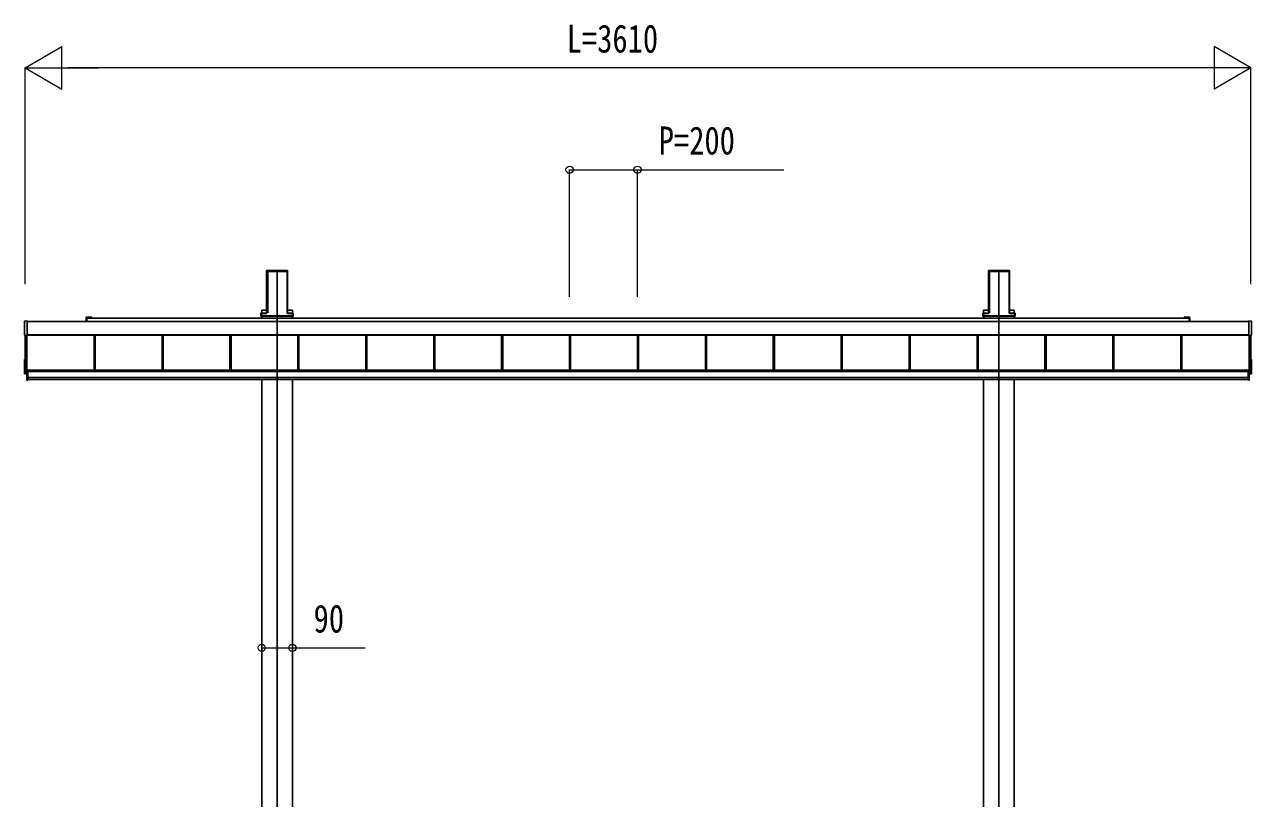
# Model space of a CAD drawing. Units: millimetres, scale not verified. Extents: x -10512 to 10512, y -7425 to 7425.
# Drawn here: x -2731 to 882, y -2495 to -218 of the extents above; entities that cross this region are included whole.
import ezdxf
from ezdxf.enums import TextEntityAlignment as Align

# ---------------------------------------------------------------- set-up
doc = ezdxf.new("R2010")
doc.units = ezdxf.units.MM
doc.header["$LTSCALE"] = 30
doc.layers.add('0-3_YKK_12', color=2, linetype='Continuous')
doc.layers.add('0-4_YKK_A1', color=4, linetype='Continuous')
doc.layers.add('0-5_YKK_D', color=6, linetype='Continuous', lineweight=18)
doc.styles.add('ＭＳ ゴシック', font='')
doc.styles.get('ＭＳ ゴシック').set_extended_font_data('MS Gothic')

msp = doc.modelspace()

# ---------------------------------------------------------------- linework, layer by layer
at = {"layer": '0-3_YKK_12'}
for p, q in [((-1987.59, -4212.5), (-1987.59, -942.28)), ((138.41, -4212.5), (138.41, -942.28))]:
    msp.add_line(p, q, dxfattribs=at)
at = {"layer": '0-4_YKK_A1'}
for p, q in [((-2018.84, -947.63), (-2018.84, -1064.3)), ((-2018.48, -941.78), (-2018.83, -947.28)), ((-2018.04, -942.25), (-2018.48, -941.78)), ((-2017.98, -941.31), (-2015.94, -941.31)), ((-2017.98, -941.31), (-2017.54, -941.78)), ((-2017.96, -1058.25), (-2017.96, -943.13)), ((-2017.47, -942.8), (-2017.47, -1057.93)), ((-2015.63, -941.64), (-2015.94, -941.31)), ((-2015.63, -941.64), (-1959.55, -941.64)), ((-2015.09, -944.78), (-1960.09, -944.78)), ((-2015.09, -1066.14), (-2015.09, -944.78)), ((-1959.55, -941.64), (-1959.24, -941.31)), ((-1959.24, -941.31), (-1957.2, -941.31)), ((-1957.72, -1057.93), (-1957.72, -942.8)), ((-1957.64, -941.78), (-1957.2, -941.31)), ((-1957.22, -943.13), (-1957.22, -1058.25)), ((-1956.7, -941.78), (-1957.14, -942.25)), ((-1956.7, -941.78), (-1956.36, -947.28)), ((-1956.34, -947.63), (-1956.34, -1064.3)), ((107.16, -947.63), (107.16, -1064.3)), ((107.52, -941.78), (107.17, -947.28)), ((107.96, -942.25), (107.52, -941.78)), ((108.02, -941.31), (110.06, -941.31)), ((108.02, -941.31), (108.46, -941.78)), ((108.04, -1058.25), (108.04, -943.13)), ((108.53, -942.8), (108.53, -1057.93)), ((110.37, -941.64), (110.06, -941.31)), ((110.37, -941.64), (166.45, -941.64)), ((110.91, -944.78), (165.91, -944.78)), ((110.91, -1066.14), (110.91, -944.78)), ((166.45, -941.64), (166.76, -941.31)), ((166.76, -941.31), (168.8, -941.31)), ((168.28, -1057.93), (168.28, -942.8)), ((168.36, -941.78), (168.8, -941.31)), ((168.78, -943.13), (168.78, -1058.25)), ((169.3, -941.78), (168.86, -942.25)), ((169.3, -941.78), (169.64, -947.28)), ((169.66, -947.63), (169.66, -1064.3)), ((-2550.09, -1091.2), (-2550.09, -1081.23)), ((-2547.59, -1078.73), (-2540.05, -1078.73)), ((-2547.59, -1081.23), (684.66, -1081.23)), ((-2547.59, -1081.53), (-2547.59, -1091.2)), ((-2533.84, -1081.23), (-2547.29, -1081.23)), ((-2539.13, -1078.73), (-2533.84, -1078.73)), ((-2035.46, -1075.05), (-2035.46, -1075.55)), ((-2035.46, -1075.55), (-2035, -1075.55)), ((-2035, -1075.05), (-2035, -1068.17)), ((-2033, -1075.05), (-2035, -1075.05)), ((-2033, -1075.55), (-2035, -1075.55)), ((-2034.99, -1075.05), (-2034.99, -1075.55)), ((-2034.96, -1067.2), (-2019.95, -1067.2)), ((-2033, -1068.26), (-2033, -1075.05)), ((-2019.43, -1068.26), (-2033, -1068.26)), ((-2033, -1075.05), (-1942.18, -1075.05)), ((-2033, -1075.05), (-2033, -1075.55)), ((-2033, -1075.55), (-1942.18, -1075.55)), ((-2032.79, -1057.87), (-2018.84, -1057.87)), ((-2032.79, -1067.2), (-2032.79, -1057.87)), ((-2032.79, -1081.23), (-2032.79, -1075.55)), ((-2032.59, -1075.55), (-2032.59, -1081.23)), ((-2031.59, -1075.21), (-1943.59, -1075.21)), ((-2018.86, -1064.66), (-2018.95, -1066.27)), ((-2018.43, -1066.82), (-2018.05, -1060.73)), ((-2017.56, -1060.76), (-2017.93, -1066.85)), ((-1957.25, -1066.85), (-1957.63, -1060.76)), ((-1957.13, -1060.73), (-1956.75, -1066.82)), ((-1942.39, -1057.87), (-1956.34, -1057.87)), ((-1956.33, -1064.66), (-1956.23, -1066.27)), ((-1955.76, -1067.76), (-1942.18, -1067.76)), ((-1942.18, -1068.26), (-1955.76, -1068.26)), ((-1955.23, -1067.2), (-1940.22, -1067.2)), ((-1942.59, -1075.55), (-1942.59, -1081.23)), ((-1942.39, -1067.2), (-1942.39, -1057.87)), ((-1942.39, -1081.23), (-1942.39, -1075.55)), ((-1942.18, -1067.76), (-1942.18, -1068.26)), ((-1942.18, -1075.05), (-1942.18, -1068.26)), ((-1940.19, -1075.05), (-1942.18, -1075.05)), ((-1942.18, -1075.05), (-1942.18, -1075.55)), ((-1940.19, -1075.55), (-1942.18, -1075.55)), ((-1940.19, -1068.17), (-1940.19, -1075.05)), ((-1940.19, -1075.05), (-1940.19, -1075.55)), ((-1939.72, -1075.55), (-1940.19, -1075.55)), ((-1939.72, -1075.05), (-1939.72, -1075.55)), ((90.54, -1075.05), (90.54, -1075.55)), ((90.54, -1075.55), (91, -1075.55)), ((91, -1075.05), (91, -1068.17)), ((93, -1075.05), (91, -1075.05)), ((93, -1075.55), (91, -1075.55)), ((91.01, -1075.05), (91.01, -1075.55)), ((91.04, -1067.2), (106.05, -1067.2)), ((93, -1068.26), (93, -1075.05)), ((106.57, -1068.26), (93, -1068.26)), ((93, -1075.05), (183.82, -1075.05)), ((93, -1075.05), (93, -1075.55)), ((93, -1075.55), (183.82, -1075.55)), ((93.21, -1057.87), (107.16, -1057.87)), ((93.21, -1067.2), (93.21, -1057.87)), ((93.21, -1081.23), (93.21, -1075.55)), ((93.41, -1075.55), (93.41, -1081.23)), ((94.41, -1075.21), (182.41, -1075.21)), ((107.14, -1064.66), (107.05, -1066.27)), ((107.57, -1066.82), (107.95, -1060.73)), ((108.44, -1060.76), (108.07, -1066.85)), ((168.75, -1066.85), (168.37, -1060.76)), ((168.87, -1060.73), (169.25, -1066.82)), ((183.61, -1057.87), (169.66, -1057.87)), ((169.67, -1064.66), (169.77, -1066.27)), ((170.24, -1067.76), (183.82, -1067.76)), ((183.82, -1068.26), (170.24, -1068.26)), ((170.77, -1067.2), (185.78, -1067.2)), ((183.41, -1075.55), (183.41, -1081.23)), ((183.61, -1067.2), (183.61, -1057.87)), ((183.61, -1081.23), (183.61, -1075.55)), ((183.82, -1067.76), (183.82, -1068.26)), ((183.82, -1075.05), (183.82, -1068.26)), ((185.81, -1075.05), (183.82, -1075.05)), ((183.82, -1075.05), (183.82, -1075.55)), ((185.81, -1075.55), (183.82, -1075.55)), ((185.81, -1068.17), (185.81, -1075.05)), ((185.81, -1075.05), (185.81, -1075.55)), ((186.28, -1075.55), (185.81, -1075.55)), ((186.28, -1075.05), (186.28, -1075.55)), ((689.95, -1078.73), (684.66, -1078.73)), ((684.66, -1081.23), (698.11, -1081.23)), ((698.41, -1078.73), (690.87, -1078.73)), ((698.41, -1081.53), (698.41, -1091.2)), ((700.91, -1091.2), (700.91, -1081.23)), ((-2731.09, -1131.64), (-2731.09, -1090.62)), ((-2723.09, -1091.2), (873.91, -1091.2)), ((881.91, -1131.64), (881.91, -1090.62)), ((-2723.09, -1132.91), (-2730.62, -1132.45)), ((-2729.59, -1244.44), (-2729.59, -1132.51)), ((-2724.59, -1262.47), (-2724.59, -1132.82)), ((-2723.09, -1131.14), (873.91, -1131.14)), ((-2723.09, -1131.38), (873.91, -1131.38)), ((-2723.09, -1132.41), (-2723.09, -1132.91)), ((-2526.09, -1235.2), (-2526.09, -1131.38)), ((-2525.69, -1235.2), (-2525.69, -1131.38)), ((-2523.09, -1235.2), (-2523.09, -1131.38)), ((-2326.09, -1235.2), (-2326.09, -1131.38)), ((-2323.49, -1235.2), (-2323.49, -1131.38)), ((-2323.09, -1235.2), (-2323.09, -1131.38)), ((-2126.09, -1235.2), (-2126.09, -1131.38)), ((-2123.49, -1235.2), (-2123.49, -1131.38)), ((-2123.09, -1235.2), (-2123.09, -1131.38)), ((-1926.09, -1235.2), (-1926.09, -1131.38)), ((-1923.49, -1235.2), (-1923.49, -1131.38)), ((-1923.09, -1235.2), (-1923.09, -1131.38)), ((-1726.09, -1235.2), (-1726.09, -1131.38)), ((-1723.49, -1235.2), (-1723.49, -1131.38)), ((-1723.09, -1235.2), (-1723.09, -1131.38)), ((-1526.09, -1235.2), (-1526.09, -1131.38)), ((-1523.49, -1235.2), (-1523.49, -1131.38)), ((-1523.09, -1235.2), (-1523.09, -1131.38)), ((-1326.09, -1235.2), (-1326.09, -1131.38)), ((-1323.49, -1235.2), (-1323.49, -1131.38)), ((-1323.09, -1235.2), (-1323.09, -1131.38)), ((-1126.09, -1235.2), (-1126.09, -1131.38)), ((-1123.49, -1235.2), (-1123.49, -1131.38)), ((-1123.09, -1235.2), (-1123.09, -1131.38)), ((-926.09, -1235.2), (-926.09, -1131.38)), ((-923.49, -1235.2), (-923.49, -1131.38)), ((-923.09, -1235.2), (-923.09, -1131.38)), ((-726.09, -1235.2), (-726.09, -1131.38)), ((-723.49, -1235.2), (-723.49, -1131.38)), ((-723.09, -1235.2), (-723.09, -1131.38)), ((-526.09, -1235.2), (-526.09, -1131.38)), ((-523.49, -1235.2), (-523.49, -1131.38)), ((-523.09, -1235.2), (-523.09, -1131.38)), ((-326.09, -1235.2), (-326.09, -1131.38)), ((-323.49, -1235.2), (-323.49, -1131.38)), ((-323.09, -1235.2), (-323.09, -1131.38)), ((-126.09, -1235.2), (-126.09, -1131.38)), ((-123.49, -1235.2), (-123.49, -1131.38)), ((-123.09, -1235.2), (-123.09, -1131.38)), ((73.91, -1235.2), (73.91, -1131.38)), ((76.51, -1235.2), (76.51, -1131.38)), ((76.91, -1235.2), (76.91, -1131.38)), ((273.91, -1235.2), (273.91, -1131.38)), ((276.51, -1235.2), (276.51, -1131.38)), ((276.91, -1235.2), (276.91, -1131.38)), ((473.91, -1235.2), (473.91, -1131.38)), ((476.51, -1235.2), (476.51, -1131.38)), ((476.91, -1235.2), (476.91, -1131.38)), ((673.91, -1235.2), (673.91, -1131.38)), ((676.51, -1235.2), (676.51, -1131.38)), ((676.91, -1235.2), (676.91, -1131.38)), ((873.91, -1132.41), (873.91, -1132.91)), ((873.91, -1132.91), (881.44, -1132.45)), ((875.41, -1262.47), (875.41, -1132.82)), ((880.41, -1244.44), (880.41, -1132.51)), ((-2731.09, -1244.82), (-2731.09, -1203.79)), ((-2730.62, -1203.3), (-2729.59, -1203.23)), ((881.44, -1203.3), (880.41, -1203.23)), ((881.91, -1244.82), (881.91, -1203.79)), ((-2724.59, -1245.99), (-2730.62, -1245.63)), ((-2729.59, -1244.44), (-2724.59, -1244.44)), ((-2724.59, -1234.94), (-2721.09, -1234.94)), ((-2721.09, -1257.38), (-2724.59, -1257.38)), ((-2724.59, -1264), (-2721.09, -1264)), ((-2721.09, -1235.2), (871.91, -1235.2)), ((-2721.09, -1237.21), (871.91, -1237.21)), ((-2721.09, -1239.01), (871.91, -1239.01)), ((-2721.09, -1239.01), (871.91, -1239.01)), ((-2721.09, -1255.98), (871.91, -1255.98)), ((-2721.09, -1262.47), (871.91, -1262.47)), ((-2032.79, -4012.5), (-2032.79, -1262.47)), ((-1942.39, -4012.5), (-1942.39, -1262.47)), ((93.21, -4012.5), (93.21, -1262.47)), ((183.61, -4012.5), (183.61, -1262.47)), ((875.41, -1234.94), (871.91, -1234.94)), ((875.41, -1257.38), (871.91, -1257.38)), ((875.41, -1264), (871.91, -1264)), ((880.41, -1244.44), (875.41, -1244.44)), ((875.41, -1245.99), (881.44, -1245.63))]:
    msp.add_line(p, q, dxfattribs=at)
for points in [[(-2035.46, -1067.7), (-2035.46, -1075.05), (-2035, -1075.05)], [(-2033, -1068.26), (-2033, -1067.76), (-2019.43, -1067.76)], [(-1939.72, -1067.7), (-1939.72, -1075.05), (-1940.19, -1075.05)], [(90.54, -1067.7), (90.54, -1075.05), (91, -1075.05)], [(93, -1068.26), (93, -1067.76), (106.57, -1067.76)], [(186.28, -1067.7), (186.28, -1075.05), (185.81, -1075.05)], [(-2730.62, -1090.12), (-2723.09, -1089.66), (-2723.09, -1090.16), (-2723.09, -1132.41)], [(881.44, -1090.12), (873.91, -1089.66), (873.91, -1090.16), (873.91, -1132.41)], [(-2724.59, -1234.94), (-2724.59, -1257.38), (-2724.59, -1264)], [(-2721.59, -1234.94), (-2721.59, -1257.38), (-2721.59, -1264)], [(-2721.09, -1234.94), (-2721.09, -1257.38), (-2721.09, -1264)], [(871.91, -1234.94), (871.91, -1257.38), (871.91, -1264)], [(872.41, -1234.94), (872.41, -1257.38), (872.41, -1264)], [(875.41, -1234.94), (875.41, -1257.38), (875.41, -1264)]]:
    msp.add_lwpolyline(points, dxfattribs=at)
for centre, radius, start, end in [((-2547.59, -1081.23), 2.5, 90, 180), ((-2547.29, -1081.53), 0.3, 90, 180), ((-2540.05, -1078.93), 0.2, 23.57818, 90), ((-2539.59, -1078.73), 0.3, 203.57818, 336.42182), ((-2539.13, -1078.93), 0.2, 90, 156.42182), ((-2533.84, -1079.98), 1.25, 270, 90), ((-2034.5, -1068.17), 0.501, 90.24971, 179.75029), ((-1940.69, -1068.17), 0.501, 0.24971, 89.75029), ((91.5, -1068.17), 0.501, 90.24971, 179.75029), ((185.31, -1068.17), 0.501, 0.24971, 89.75029), ((684.66, -1079.98), 1.25, 90, 270), ((689.95, -1078.93), 0.2, 23.57818, 90), ((690.41, -1078.73), 0.3, 203.57818, 336.42182), ((690.87, -1078.93), 0.2, 90, 156.42182), ((698.11, -1081.53), 0.3, 0, 90), ((698.41, -1081.23), 2.5, 0, 90), ((-2730.6, -1090.62), 0.497, 93.16944, 179.94772), ((881.41, -1090.62), 0.497, 0.05228, 86.83056), ((-2730.22, -1131.68), 0.873, 177.74142, 242.53793), ((881.04, -1131.68), 0.873, 297.46207, 2.25858), ((-2730.6, -1203.79), 0.497, 93.16944, 179.94772), ((881.41, -1203.79), 0.497, 0.05228, 86.83056), ((-2730.22, -1244.85), 0.873, 177.74142, 242.53793), ((881.04, -1244.85), 0.873, 297.46207, 2.25858)]:
    msp.add_arc(centre, radius, start, end, dxfattribs=at)
for centre, major_axis, ratio, start_param, end_param in [((-2018.8, -947.28), (0.031, 0.5), 0.061627, 1.5746234, 2.3600215), ((-2017.98, -941.81), (0.346, -0.364), 0.996462, 2.3838095, 3.8892836), ((-2018.27, -945.28), (0.22, 3.04), 0.070684, 5.5043854, 6.2286971), ((-2017.77, -945.31), (0.22, 3.54), 0.060877, 5.5025319, 6.2268436), ((-1957.41, -945.31), (-0.22, 3.54), 0.060877, 0.0563417, 0.7806534), ((-1956.92, -945.28), (-0.22, 3.04), 0.070684, 0.0544883, 0.7787999), ((-1957.2, -941.81), (-0.346, -0.364), 0.996462, 2.3939017, 3.8993758), ((-1956.39, -947.28), (-0.031, 0.5), 0.061627, 3.9231638, 4.7085619), ((107.2, -947.28), (0.031, 0.5), 0.061627, 1.5746234, 2.3600215), ((108.02, -941.81), (0.346, -0.364), 0.996462, 2.3838095, 3.8892836), ((107.73, -945.28), (0.22, 3.04), 0.070684, 5.5043854, 6.2286971), ((108.23, -945.31), (0.22, 3.54), 0.060877, 5.5025319, 6.2268436), ((168.59, -945.31), (-0.22, 3.54), 0.060877, 0.0563417, 0.7806534), ((169.08, -945.28), (-0.22, 3.04), 0.070684, 0.0544883, 0.7787999), ((168.8, -941.81), (-0.346, -0.364), 0.996462, 2.3939017, 3.8993758), ((169.61, -947.28), (-0.031, 0.5), 0.061627, 3.9231638, 4.7085619), ((-2034.96, -1067.71), (0.355, -0.355), 0.99628, 2.358058, 3.9251274), ((-2033, -1068.16), (2, 0), 0.045872, 3.2026792, 4.712389), ((-2033, -1067.67), (1.5, 0), 0.061163, 3.2026792, 4.712389), ((-2019.95, -1066.2), (0.691, -0.728), 0.996462, 5.5254021, 7.0308762), ((-2019.43, -1066.75), (-0.693, 0.73), 0.992955, 2.3838095, 3.8892836), ((-2019.43, -1066.75), (1.04, -1.09), 0.996462, 5.5254021, 7.0308762), ((-2018.89, -1064.66), (0.031, 0.5), 0.061627, 4.716216, 5.5016142), ((-2018.27, -1060.73), (0.22, 3.5), 0.061627, 4.716216, 5.5016142), ((-2017.77, -1060.76), (0.22, 4), 0.053972, 4.7153191, 5.5007173), ((-1957.41, -1060.76), (-0.22, 4), 0.053972, 0.782468, 1.5678662), ((-1955.75, -1066.75), (-1.04, -1.09), 0.996462, 5.5354944, 7.0409685), ((-1956.91, -1060.73), (-0.22, 3.5), 0.061627, 0.7815711, 1.5669693), ((-1955.75, -1066.75), (0.693, 0.73), 0.992955, 2.3939017, 3.8993758), ((-1956.3, -1064.66), (-0.031, 0.5), 0.061627, 0.7815711, 1.5669693), ((-1955.23, -1066.2), (-0.691, -0.728), 0.996462, 5.5354944, 7.0409685), ((-1942.18, -1067.67), (1.5, 0), 0.061163, 4.712389, 6.2220988), ((-1942.18, -1068.16), (2, 0), 0.045872, 4.712389, 6.2220988), ((-1940.22, -1067.71), (-0.355, -0.355), 0.99628, 2.358058, 3.9251274), ((91.04, -1067.71), (0.355, -0.355), 0.99628, 2.358058, 3.9251274), ((93, -1068.16), (2, 0), 0.045872, 3.2026792, 4.712389), ((93, -1067.67), (1.5, 0), 0.061163, 3.2026792, 4.712389), ((106.05, -1066.2), (0.691, -0.728), 0.996462, 5.5254021, 7.0308762), ((106.57, -1066.75), (-0.693, 0.73), 0.992955, 2.3838095, 3.8892836), ((106.57, -1066.75), (1.04, -1.09), 0.996462, 5.5254021, 7.0308762), ((107.11, -1064.66), (0.031, 0.5), 0.061627, 4.716216, 5.5016142), ((107.73, -1060.73), (0.22, 3.5), 0.061627, 4.716216, 5.5016142), ((108.23, -1060.76), (0.22, 4), 0.053972, 4.7153191, 5.5007173), ((168.59, -1060.76), (-0.22, 4), 0.053972, 0.782468, 1.5678662), ((170.25, -1066.75), (-1.04, -1.09), 0.996462, 5.5354944, 7.0409685), ((169.09, -1060.73), (-0.22, 3.5), 0.061627, 0.7815711, 1.5669693), ((170.25, -1066.75), (0.693, 0.73), 0.992955, 2.3939017, 3.8993758), ((169.7, -1064.66), (-0.031, 0.5), 0.061627, 0.7815711, 1.5669693), ((170.77, -1066.2), (-0.691, -0.728), 0.996462, 5.5354944, 7.0409685), ((183.82, -1067.67), (1.5, 0), 0.061163, 4.712389, 6.2220988), ((183.82, -1068.16), (2, 0), 0.045872, 4.712389, 6.2220988), ((185.78, -1067.71), (-0.355, -0.355), 0.99628, 2.358058, 3.9251274)]:
    msp.add_ellipse(centre, major_axis=major_axis, ratio=ratio, start_param=start_param, end_param=end_param, dxfattribs=at)
at = {"layer": '0-5_YKK_D', "color": 1}
for p, q in [((-2729.59, -344.75), (-2621.34, -282.25)), ((-2621.34, -407.25), (-2621.34, -282.25)), ((880.41, -344.75), (772.15, -282.25)), ((772.15, -282.25), (772.15, -407.25)), ((-2729.59, -981.23), (-2729.59, -343.75)), ((-2729.59, -344.75), (-2621.34, -407.25)), ((-2729.59, -344.75), (-2513.09, -344.75)), ((755.41, -344.75), (-2604.59, -344.75)), ((880.41, -344.75), (663.9, -344.75)), ((880.41, -344.75), (772.15, -407.25)), ((880.41, -981.23), (880.41, -343.75))]:
    msp.add_line(p, q, dxfattribs=at)
at = {"layer": '0-5_YKK_D'}
for p, q in [((-1126.09, -1018.74), (-1126.09, -643.75)), ((-926.09, -1018.74), (-926.09, -643.75)), ((-1942.39, -2051.87), (-1942.39, -2050.87))]:
    msp.add_line(p, q, dxfattribs=at)
for points in [[(-1126.09, -644.75), (-926.09, -644.75), (-495.59, -644.75)], [(-2032.79, -2051.87), (-1942.39, -2051.87), (-1727.89, -2051.87)]]:
    msp.add_lwpolyline(points, dxfattribs=at)
for centre in [(-1126.09, -644.75), (-926.09, -644.75), (-2032.79, -2051.87), (-1942.39, -2051.87)]:
    msp.add_circle(centre, 10.62, dxfattribs=at)

# ---------------------------------------------------------------- texts
at = {"layer": '0-5_YKK_D', "color": 1, "style": 'ＭＳ ゴシック', "width": 0.8}
msp.add_text('L=3610', height=82.48, dxfattribs=at).set_placement((-1134.59, -324.75), align=Align.BOTTOM_LEFT)
at = {"layer": '0-5_YKK_D', "style": 'ＭＳ ゴシック', "width": 0.8}
for s, p in [('P=200', (-863.59, -624.75)), ('90', (-1879.89, -2031.87))]:
    msp.add_text(s, height=82.48, dxfattribs=at).set_placement(p, align=Align.BOTTOM_LEFT)

doc.saveas('drawing.dxf')
